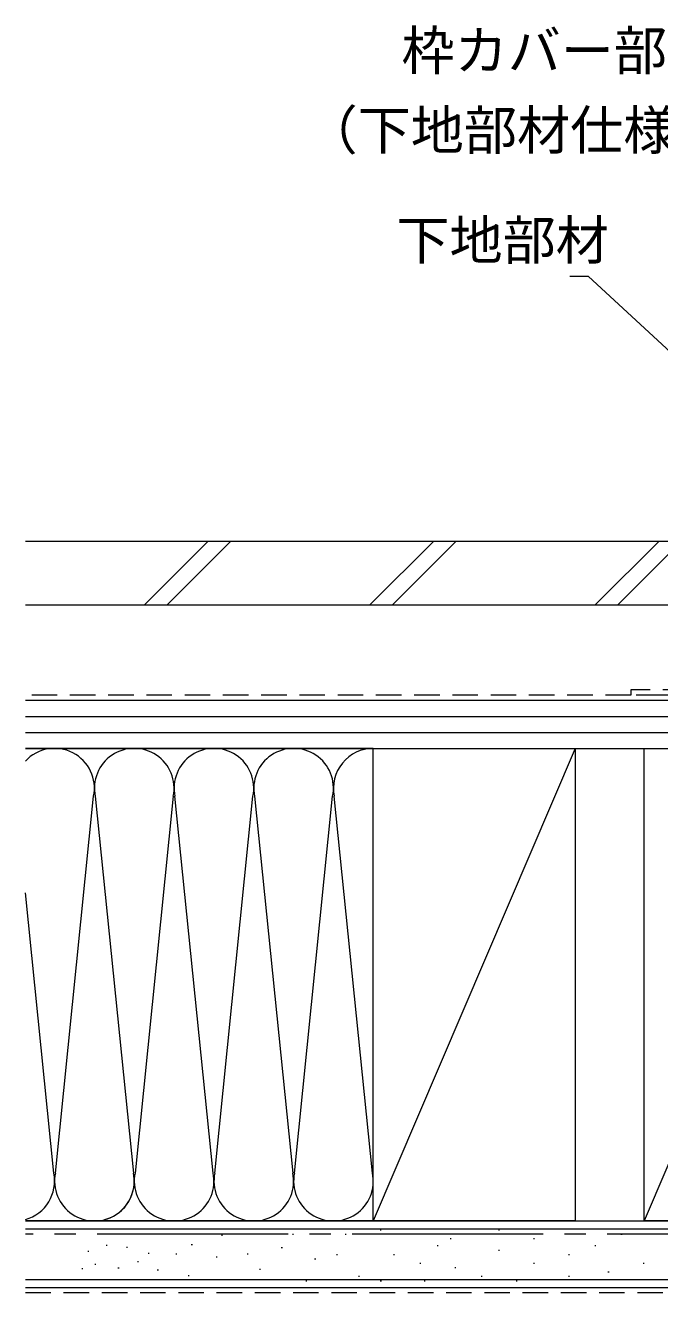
# Model space of a CAD drawing. Units: millimetres, scale not verified. Extents: x -1682 to -296, y -1188 to 1051.
# Drawn here: x -1439 to -1319.6, y -939.5 to -700.8 of the extents above; entities that cross this region are included whole.
import ezdxf
from ezdxf.enums import TextEntityAlignment as Align

# ---------------------------------------------------------------- set-up
doc = ezdxf.new("R2010")
doc.units = ezdxf.units.MM
doc.header["$LTSCALE"] = 4
doc.linetypes.add('CHAIN2', pattern=[12, 9, -1, 1, -1])
doc.linetypes.add('DASHED1', pattern=[1.8, 1.2, -0.6])
doc.layers.add('0-6_YSS_K', color=3, linetype='Continuous', lineweight=9)
doc.layers.add('0-8_YKK_D', color=6, linetype='Continuous', lineweight=9)
doc.styles.add('ＭＳ ゴシック', font='')
doc.styles.get('ＭＳ ゴシック').set_extended_font_data('MS Gothic')

msp = doc.modelspace()

# ---------------------------------------------------------------- linework, layer by layer
at = {"layer": '0-6_YSS_K'}
for p, q in [((-1439, -798), (-1259, -798)), ((-1404.564, -798), (-1416.564, -810)), ((-1400.321, -798), (-1412.321, -810)), ((-1362.137, -798), (-1374.137, -810)), ((-1357.895, -798), (-1369.895, -810)), ((-1319.711, -798), (-1331.711, -810)), ((-1315.468, -798), (-1327.468, -810)), ((-1439, -810), (-1259, -810)), ((-1246.5, -828), (-1439, -828)), ((-1270, -827), (-1324, -827)), ((-1439, -831), (-1246.5, -831)), ((-1439, -834), (-1246.5, -834)), ((-1439, -837), (-1246.5, -837)), ((-1373.5, -837), (-1439, -837)), ((-1373.5, -926), (-1373.5, -837)), ((-1433.342, -916.968), (-1426.158, -846.032)), ((-1425.842, -846.032), (-1418.658, -916.968)), ((-1411.158, -846.032), (-1418.342, -916.968)), ((-1403.658, -916.968), (-1410.842, -846.032)), ((-1403.342, -916.968), (-1396.158, -846.032)), ((-1395.842, -846.032), (-1388.658, -916.968)), ((-1388.342, -916.968), (-1381.158, -846.032)), ((-1373.658, -916.968), (-1380.842, -846.032)), ((-1433.658, -916.968), (-1439, -864.22)), ((-1439, -926), (-1229, -926)), ((-1373.5, -926), (-1439, -926)), ((-1439, -927.5), (-1229, -927.5)), ((-1372.012, -927.742), (-1372.212, -927.742)), ((-1349.76, -927.742), (-1349.96, -927.742)), ((-1423.571, -930.591), (-1423.771, -930.591)), ((-1407.563, -930.47), (-1407.763, -930.47)), ((-1401.883, -928.717), (-1402.083, -928.717)), ((-1388.495, -928.566), (-1388.695, -928.566)), ((-1378.606, -928.566), (-1378.806, -928.566)), ((-1361.271, -930.714), (-1361.471, -930.714)), ((-1358.826, -929.39), (-1359.026, -929.39)), ((-1343.167, -929.39), (-1343.367, -929.39)), ((-1331.601, -930.714), (-1331.801, -930.714)), ((-1326.683, -928.566), (-1326.883, -928.566)), ((-1427.023, -931.756), (-1427.223, -931.756)), ((-1419.744, -931.007), (-1419.944, -931.007)), ((-1415.709, -932.13), (-1415.909, -932.13)), ((-1410.484, -932.223), (-1410.684, -932.223)), ((-1402.889, -932.807), (-1403.089, -932.807)), ((-1397.046, -932.223), (-1397.246, -932.223)), ((-1390.619, -931.054), (-1390.819, -931.054)), ((-1380.226, -932.362), (-1380.426, -932.362)), ((-1369.512, -932.362), (-1369.712, -932.362)), ((-1349.732, -931.538), (-1349.932, -931.538)), ((-1336.546, -932.362), (-1336.746, -932.362)), ((-1428.188, -935), (-1428.388, -935)), ((-1425.734, -934.21), (-1425.934, -934.21)), ((-1421.366, -934.917), (-1421.566, -934.917)), ((-1417.706, -933.669), (-1417.906, -933.669)), ((-1413.962, -935.291), (-1414.162, -935.291)), ((-1394.709, -935.144), (-1394.909, -935.144)), ((-1384.347, -933.187), (-1384.547, -933.187)), ((-1364.567, -934.011), (-1364.767, -934.011)), ((-1357.974, -934.835), (-1358.174, -934.835)), ((-1343.139, -934.011), (-1343.339, -934.011)), ((-1322.535, -934.011), (-1322.735, -934.011)), ((-1439, -937), (-1229, -937)), ((-1408.147, -936.312), (-1408.347, -936.312)), ((-1385.995, -937.307), (-1386.195, -937.307)), ((-1376.106, -936.483), (-1376.305, -936.483)), ((-1371.985, -937.307), (-1372.185, -937.307)), ((-1363.743, -937.307), (-1363.943, -937.307)), ((-1353.029, -936.483), (-1353.229, -936.483)), ((-1346.436, -937.307), (-1346.636, -937.307)), ((-1336.546, -936.483), (-1336.746, -936.483)), ((-1329.128, -935.659), (-1329.328, -935.659)), ((-1439, -938.5), (-1229, -938.5))]:
    msp.add_line(p, q, dxfattribs=at)
at = {"layer": '0-6_YSS_K', "linetype": 'DASHED1'}
for p, q in [((-1271, -826), (-1325, -826)), ((-1439, -939.5), (-1229, -939.5))]:
    msp.add_line(p, q, dxfattribs=at)
at = {"layer": '0-6_YSS_K', "linetype": 'CHAIN2'}
msp.add_line((-1245.5, -928.5), (-1439, -928.5), dxfattribs=at)
at = {"layer": '0-6_YSS_K', "linetype": 'DASHED1'}
msp.add_lwpolyline([(-1325, -826), (-1325, -827), (-1439, -827)], dxfattribs=at)
at = {"layer": '0-6_YSS_K'}
for points in [[(-1335.501, -837), (-1335.501, -926), (-1373.501, -926)], [(-1284.5, -837), (-1284.5, -926), (-1322.5, -926)]]:
    msp.add_lwpolyline(points, dxfattribs=at)
for points in [[(-1373.501, -837), (-1335.501, -837), (-1373.501, -926)], [(-1322.5, -837), (-1284.5, -837), (-1322.5, -926)]]:
    msp.add_lwpolyline(points, close=True, dxfattribs=at)
for centre, start, end in [((-1433.5, -844.5), 348.21646, 137.16656), ((-1418.5, -844.5), 348.21646, 191.78352), ((-1403.5, -844.5), 348.21646, 191.78352), ((-1388.5, -844.5), 348.21646, 191.78352), ((-1373.5, -844.5), 90, 191.78352), ((-1441, -918.5), 285.46619, 11.78352), ((-1426, -918.5), 168.21637, 11.78352), ((-1426, -918.5), 287.80179, 11.78352), ((-1411, -918.5), 168.21637, 11.78352), ((-1396, -918.5), 168.21637, 11.78352), ((-1381, -918.5), 168.21637, 11.78352)]:
    msp.add_arc(centre, 7.5, start, end, dxfattribs=at)
at = {"layer": '0-8_YKK_D'}
for p, q in [((-1332.973, -748.149), (-1336.523, -748.149)), ((-1305.372, -773.686), (-1332.973, -748.149))]:
    msp.add_line(p, q, dxfattribs=at)

# ---------------------------------------------------------------- texts
at = {"layer": '0-8_YKK_D', "color": 4, "style": 'ＭＳ ゴシック'}
for s, p in [('枠カバー部材', (-1368.209, -711.439)), ('（下地部材仕様）', (-1386.449, -726.439)), ('下地部材', (-1369.163, -747.149))]:
    msp.add_text(s, height=7.331, dxfattribs=at).set_placement(p, align=Align.BOTTOM_LEFT)

doc.saveas('drawing.dxf')
